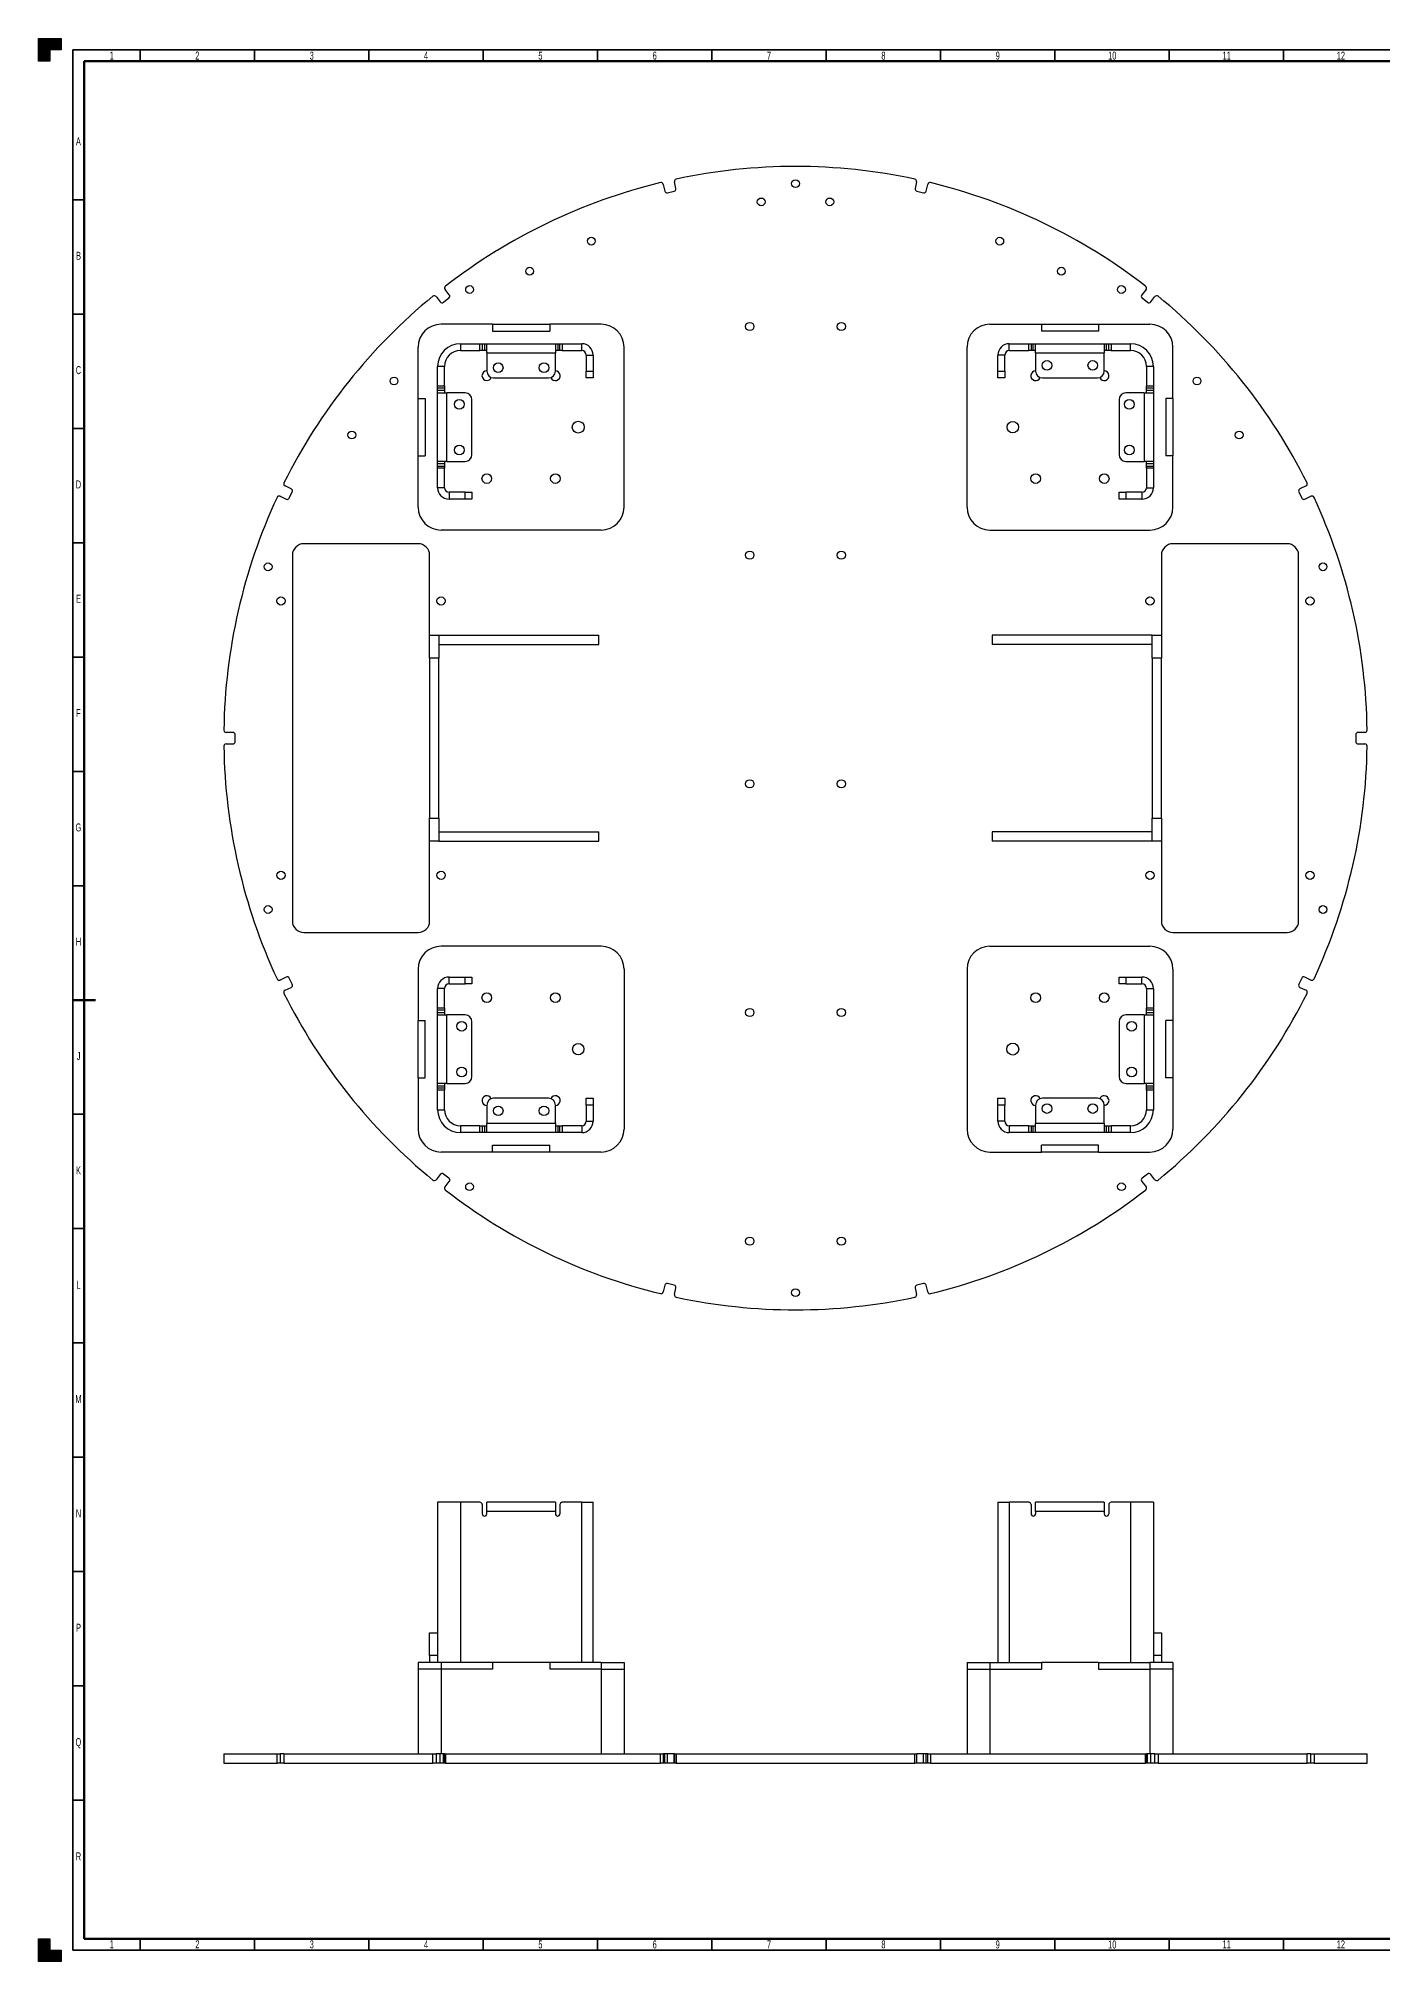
# Model space of a CAD drawing. Header units: millimetres. Extents: x 0 to 1189, y 0 to 841.
# Drawn here: x 0 to 588, y 0 to 841 of the extents above; entities that cross this region are included whole.
import ezdxf

# ---------------------------------------------------------------- set-up
doc = ezdxf.new("R2010")
doc.units = ezdxf.units.MM
doc.layers.add('BORDER', color=7, linetype='Continuous')
doc.layers.add('TRIM', color=7, linetype='Continuous')
doc.styles.add('SLDTEXTSTYLE0', font='TXT', dxfattribs={"width": 0.605})

msp = doc.modelspace()

# ---------------------------------------------------------------- hatches: boundary and pattern name
at = {"layer": 'TRIM'}
for points in [[(0, 831), (5, 831), (5, 836), (10, 836), (10, 841), (0, 841)], [(10, 0), (10, 5), (5, 5), (5, 10), (0, 10), (0, 0)]]:
    msp.add_hatch(color=256, dxfattribs=at).paths.add_polyline_path(points, flags=0)

# ---------------------------------------------------------------- linework, layer by layer
at = {"color": 7, "linetype": 'Continuous', "lineweight": 25}
for p, q in [((273.22, 777.19), (273.89, 774.29)), ((275.08, 773.54), (278.01, 774.21)), ((278.76, 775.41), (278.1, 778.31)), ((384.03, 778.31), (383.37, 775.41)), ((384.12, 774.21), (387.04, 773.54)), ((388.24, 774.29), (388.9, 777.19)), ((173.88, 728.11), (175.73, 725.79)), ((177.14, 725.63), (179.48, 727.5)), ((179.64, 728.91), (177.79, 731.23)), ((484.34, 731.23), (482.49, 728.91)), ((482.65, 727.5), (484.99, 725.63)), ((486.4, 725.79), (488.25, 728.11)), ((198.56, 716.02), (176.06, 716.02)), ((198.56, 716.02), (198.56, 713.02)), ((198.56, 716.02), (223.56, 716.02)), ((223.56, 716.02), (223.56, 713.02)), ((246.06, 716.02), (223.56, 716.02)), ((416.06, 716.02), (438.56, 716.02)), ((438.56, 716.02), (438.56, 713.02)), ((438.56, 716.02), (463.56, 716.02)), ((463.56, 716.02), (463.56, 713.02)), ((463.56, 716.02), (486.06, 716.02)), ((184.56, 707.52), (184.56, 704.52)), ((184.56, 707.52), (193.06, 707.52)), ((193.06, 704.52), (193.06, 707.52)), ((193.06, 707.52), (194.06, 707.52)), ((194.06, 707.52), (194.06, 704.52)), ((194.06, 707.52), (195.06, 707.52)), ((195.06, 707.52), (195.06, 704.52)), ((195.06, 707.52), (196.06, 707.52)), ((196.06, 703.52), (196.06, 707.52)), ((196.06, 707.52), (226.06, 707.52)), ((198.56, 713.02), (223.56, 713.02)), ((226.06, 707.52), (226.06, 703.52)), ((226.06, 707.52), (227.06, 707.52)), ((227.06, 707.52), (227.06, 704.52)), ((227.06, 707.52), (228.06, 707.52)), ((228.06, 704.52), (228.06, 707.52)), ((228.06, 707.52), (229.06, 707.52)), ((229.06, 707.52), (229.06, 704.52)), ((229.06, 707.52), (237.56, 707.52)), ((237.56, 704.52), (237.56, 707.52)), ((424.56, 704.52), (424.56, 707.52)), ((424.56, 707.52), (433.06, 707.52)), ((433.06, 704.52), (433.06, 707.52)), ((433.06, 707.52), (434.06, 707.52)), ((434.06, 707.52), (434.06, 704.52)), ((434.06, 707.52), (435.06, 707.52)), ((435.06, 704.52), (435.06, 707.52)), ((435.06, 707.52), (436.06, 707.52)), ((436.06, 703.52), (436.06, 707.52)), ((436.06, 707.52), (466.06, 707.52)), ((463.56, 713.02), (438.56, 713.02)), ((466.06, 707.52), (466.06, 703.52)), ((466.06, 707.52), (467.06, 707.52)), ((467.06, 704.52), (467.06, 707.52)), ((467.06, 707.52), (468.06, 707.52)), ((468.06, 704.52), (468.06, 707.52)), ((468.06, 707.52), (469.06, 707.52)), ((469.06, 707.52), (469.06, 704.52)), ((469.06, 707.52), (477.56, 707.52)), ((477.56, 704.52), (477.56, 707.52)), ((166.06, 683.52), (166.06, 706.02)), ((184.56, 704.52), (193.06, 704.52)), ((194.06, 704.52), (193.06, 704.52)), ((195.06, 704.52), (194.06, 704.52)), ((196.06, 704.52), (195.06, 704.52)), ((196.06, 703.52), (226.06, 703.52)), ((196.06, 703.52), (196.06, 695.52)), ((227.06, 704.52), (226.06, 704.52)), ((226.06, 695.52), (226.06, 703.52)), ((228.06, 704.52), (227.06, 704.52)), ((229.06, 704.52), (228.06, 704.52)), ((229.06, 704.52), (237.56, 704.52)), ((239.56, 702.52), (242.56, 702.52)), ((239.56, 702.52), (239.56, 695.52)), ((242.56, 702.52), (242.56, 695.52)), ((256.06, 636.02), (256.06, 706.02)), ((406.06, 636.02), (406.06, 706.02)), ((422.56, 702.52), (419.56, 702.52)), ((419.56, 695.52), (419.56, 702.52)), ((422.56, 695.52), (422.56, 702.52)), ((424.56, 704.52), (433.06, 704.52)), ((434.06, 704.52), (433.06, 704.52)), ((435.06, 704.52), (434.06, 704.52)), ((436.06, 704.52), (435.06, 704.52)), ((436.06, 703.52), (466.06, 703.52)), ((436.06, 703.52), (436.06, 695.52)), ((467.06, 704.52), (466.06, 704.52)), ((466.06, 695.52), (466.06, 703.52)), ((468.06, 704.52), (467.06, 704.52)), ((469.06, 704.52), (468.06, 704.52)), ((469.06, 704.52), (477.56, 704.52)), ((496.06, 683.52), (496.06, 706.02)), ((177.56, 697.52), (174.56, 697.52)), ((174.56, 689.02), (174.56, 697.52)), ((177.56, 689.02), (177.56, 697.52)), ((199.06, 692.52), (223.06, 692.52)), ((239.56, 695.52), (242.56, 695.52)), ((239.56, 692.52), (239.56, 695.52)), ((242.56, 692.52), (239.56, 692.52)), ((242.56, 695.52), (242.56, 692.52)), ((419.56, 695.52), (422.56, 695.52)), ((419.56, 692.52), (419.56, 695.52)), ((422.56, 692.52), (419.56, 692.52)), ((422.56, 695.52), (422.56, 692.52)), ((439.06, 692.52), (463.06, 692.52)), ((487.56, 697.52), (484.56, 697.52)), ((484.56, 697.52), (484.56, 689.02)), ((487.56, 697.52), (487.56, 689.02)), ((166.06, 683.52), (169.06, 683.52)), ((166.06, 658.52), (166.06, 683.52)), ((169.06, 683.52), (169.06, 658.52)), ((174.56, 689.02), (177.56, 689.02)), ((174.56, 688.02), (174.56, 689.02)), ((177.56, 688.02), (174.56, 688.02)), ((174.56, 687.02), (174.56, 688.02)), ((177.56, 687.02), (174.56, 687.02)), ((174.56, 686.02), (174.56, 687.02)), ((174.56, 686.02), (178.56, 686.02)), ((174.56, 656.02), (174.56, 686.02)), ((177.56, 689.02), (177.56, 688.02)), ((177.56, 688.02), (177.56, 687.02)), ((177.56, 687.02), (177.56, 686.02)), ((178.56, 656.02), (178.56, 686.02)), ((186.56, 686.02), (178.56, 686.02)), ((189.56, 659.02), (189.56, 683.02)), ((472.56, 683.02), (472.56, 659.02)), ((483.56, 686.02), (475.56, 686.02)), ((483.56, 686.02), (483.56, 656.02)), ((483.56, 686.02), (487.56, 686.02)), ((484.56, 689.02), (487.56, 689.02)), ((484.56, 688.02), (484.56, 689.02)), ((487.56, 688.02), (484.56, 688.02)), ((484.56, 687.02), (484.56, 688.02)), ((487.56, 687.02), (484.56, 687.02)), ((484.56, 686.02), (484.56, 687.02)), ((487.56, 689.02), (487.56, 688.02)), ((487.56, 688.02), (487.56, 687.02)), ((487.56, 687.02), (487.56, 686.02)), ((487.56, 686.02), (487.56, 656.02)), ((496.06, 683.52), (493.06, 683.52)), ((493.06, 683.52), (493.06, 658.52)), ((496.06, 683.52), (496.06, 658.52)), ((166.06, 636.02), (166.06, 658.52)), ((166.06, 658.52), (169.06, 658.52)), ((178.56, 656.02), (174.56, 656.02)), ((174.56, 655.02), (174.56, 656.02)), ((177.56, 656.02), (177.56, 655.02)), ((178.56, 656.02), (186.56, 656.02)), ((475.56, 656.02), (483.56, 656.02)), ((487.56, 656.02), (483.56, 656.02)), ((484.56, 655.02), (484.56, 656.02)), ((487.56, 656.02), (487.56, 655.02)), ((496.06, 658.52), (493.06, 658.52)), ((496.06, 636.02), (496.06, 658.52)), ((177.56, 655.02), (174.56, 655.02)), ((174.56, 654.02), (174.56, 655.02)), ((174.56, 654.02), (177.56, 654.02)), ((174.56, 653.02), (174.56, 654.02)), ((177.56, 653.02), (174.56, 653.02)), ((174.56, 644.52), (174.56, 653.02)), ((177.56, 655.02), (177.56, 654.02)), ((177.56, 654.02), (177.56, 653.02)), ((177.56, 644.52), (177.56, 653.02)), ((487.56, 655.02), (484.56, 655.02)), ((484.56, 654.02), (484.56, 655.02)), ((484.56, 654.02), (487.56, 654.02)), ((484.56, 653.02), (484.56, 654.02)), ((487.56, 653.02), (484.56, 653.02)), ((484.56, 653.02), (484.56, 644.52)), ((487.56, 655.02), (487.56, 654.02)), ((487.56, 654.02), (487.56, 653.02)), ((487.56, 653.02), (487.56, 644.52)), ((105.66, 640.79), (108.34, 639.5)), ((110.51, 644), (107.83, 645.3)), ((109.68, 639.97), (110.98, 642.67)), ((177.56, 644.52), (174.56, 644.52)), ((179.56, 642.52), (179.56, 639.52)), ((186.56, 642.52), (179.56, 642.52)), ((186.56, 639.52), (179.56, 639.52)), ((186.56, 639.52), (186.56, 642.52)), ((186.56, 642.52), (189.56, 642.52)), ((189.56, 639.52), (186.56, 639.52)), ((189.56, 642.52), (189.56, 639.52)), ((472.56, 639.52), (472.56, 642.52)), ((472.56, 642.52), (475.56, 642.52)), ((475.56, 639.52), (472.56, 639.52)), ((475.56, 642.52), (475.56, 639.52)), ((482.56, 642.52), (475.56, 642.52)), ((482.56, 639.52), (475.56, 639.52)), ((482.56, 642.52), (482.56, 639.52)), ((484.56, 644.52), (487.56, 644.52)), ((551.15, 642.67), (552.45, 639.97)), ((554.3, 645.3), (551.62, 644)), ((553.79, 639.5), (556.47, 640.79)), ((246.06, 626.02), (176.06, 626.02)), ((416.06, 626.02), (486.06, 626.02)), ((111.06, 615.02), (111.06, 455.02)), ((166.06, 620.02), (116.06, 620.02)), ((171.06, 580.02), (171.06, 615.02)), ((491.06, 615.02), (491.06, 580.02)), ((546.06, 620.02), (496.06, 620.02)), ((551.06, 455.02), (551.06, 615.02)), ((171.06, 580.02), (175.06, 580.02)), ((171.06, 570.02), (171.06, 580.02)), ((175.06, 580.02), (175.06, 570.02)), ((175.06, 580.02), (245.06, 580.02)), ((175.06, 576.02), (245.06, 576.02)), ((245.06, 576.02), (245.06, 580.02)), ((417.06, 580.02), (417.06, 576.02)), ((487.06, 580.02), (417.06, 580.02)), ((487.06, 576.02), (417.06, 576.02)), ((487.06, 570.02), (487.06, 580.02)), ((487.06, 580.02), (491.06, 580.02)), ((491.06, 580.02), (491.06, 570.02)), ((175.06, 570.02), (171.06, 570.02)), ((171.06, 570.02), (171.06, 500.02)), ((175.06, 500.02), (175.06, 570.02)), ((491.06, 570.02), (487.06, 570.02)), ((487.06, 570.02), (487.06, 500.02)), ((491.06, 500.02), (491.06, 570.02)), ((85.06, 537.52), (82.09, 537.52)), ((82.09, 532.52), (85.06, 532.52)), ((86.06, 533.52), (86.06, 536.52)), ((576.06, 536.52), (576.06, 533.52)), ((580.04, 537.52), (577.06, 537.52)), ((577.06, 532.52), (580.04, 532.52)), ((171.06, 500.02), (175.06, 500.02)), ((171.06, 490.02), (171.06, 500.02)), ((175.06, 500.02), (175.06, 490.02)), ((487.06, 500.02), (491.06, 500.02)), ((487.06, 490.02), (487.06, 500.02)), ((491.06, 500.02), (491.06, 490.02)), ((175.06, 490.02), (171.06, 490.02)), ((171.06, 455.02), (171.06, 490.02)), ((175.06, 494.02), (245.06, 494.02)), ((175.06, 490.02), (245.06, 490.02)), ((245.06, 490.02), (245.06, 494.02)), ((417.06, 494.02), (417.06, 490.02)), ((487.06, 494.02), (417.06, 494.02)), ((487.06, 490.02), (417.06, 490.02)), ((491.06, 490.02), (487.06, 490.02)), ((491.06, 490.02), (491.06, 455.02)), ((116.06, 450.02), (166.06, 450.02)), ((496.06, 450.02), (546.06, 450.02)), ((246.06, 444.02), (176.06, 444.02)), ((416.06, 444.02), (486.06, 444.02)), ((108.34, 430.53), (105.66, 429.24)), ((110.98, 427.36), (109.68, 430.07)), ((166.06, 434.02), (166.06, 411.52)), ((179.56, 427.52), (179.56, 430.52)), ((179.56, 430.52), (186.56, 430.52)), ((186.56, 427.52), (186.56, 430.52)), ((186.56, 430.52), (189.56, 430.52)), ((189.56, 430.52), (189.56, 427.52)), ((256.06, 434.02), (256.06, 364.02)), ((406.06, 434.02), (406.06, 364.02)), ((472.56, 427.52), (472.56, 430.52)), ((472.56, 430.52), (475.56, 430.52)), ((475.56, 430.52), (475.56, 427.52)), ((475.56, 430.52), (482.56, 430.52)), ((482.56, 427.52), (482.56, 430.52)), ((496.06, 434.02), (496.06, 411.52)), ((552.45, 430.07), (551.15, 427.36)), ((556.47, 429.24), (553.79, 430.53)), ((107.83, 424.74), (110.51, 426.03)), ((177.56, 425.52), (174.56, 425.52)), ((174.56, 417.02), (174.56, 425.52)), ((177.56, 417.02), (177.56, 425.52)), ((179.56, 427.52), (186.56, 427.52)), ((189.56, 427.52), (186.56, 427.52)), ((475.56, 427.52), (472.56, 427.52)), ((475.56, 427.52), (482.56, 427.52)), ((484.56, 425.52), (487.56, 425.52)), ((484.56, 425.52), (484.56, 417.02)), ((487.56, 425.52), (487.56, 417.02)), ((551.62, 426.03), (554.3, 424.74)), ((174.56, 417.02), (177.56, 417.02)), ((174.56, 416.02), (174.56, 417.02)), ((177.56, 416.02), (174.56, 416.02)), ((174.56, 415.02), (174.56, 416.02)), ((174.56, 415.02), (177.56, 415.02)), ((174.56, 414.02), (174.56, 415.02)), ((174.56, 414.02), (178.56, 414.02)), ((174.56, 384.02), (174.56, 414.02)), ((177.56, 417.02), (177.56, 416.02)), ((177.56, 416.02), (177.56, 415.02)), ((177.56, 415.02), (177.56, 414.02)), ((178.56, 384.02), (178.56, 414.02)), ((186.56, 414.02), (178.56, 414.02)), ((483.56, 414.02), (475.56, 414.02)), ((483.56, 414.02), (483.56, 384.02)), ((483.56, 414.02), (487.56, 414.02)), ((484.56, 417.02), (487.56, 417.02)), ((484.56, 416.02), (484.56, 417.02)), ((487.56, 416.02), (484.56, 416.02)), ((484.56, 415.02), (484.56, 416.02)), ((484.56, 415.02), (487.56, 415.02)), ((484.56, 414.02), (484.56, 415.02)), ((487.56, 417.02), (487.56, 416.02)), ((487.56, 416.02), (487.56, 415.02)), ((487.56, 415.02), (487.56, 414.02)), ((487.56, 414.02), (487.56, 384.02)), ((166.06, 411.52), (169.06, 411.52)), ((166.06, 386.52), (166.06, 411.52)), ((169.06, 386.52), (169.06, 411.52)), ((189.56, 387.02), (189.56, 411.02)), ((472.56, 411.02), (472.56, 387.02)), ((496.06, 411.52), (493.06, 411.52)), ((493.06, 386.52), (493.06, 411.52)), ((496.06, 411.52), (496.06, 386.52)), ((166.06, 386.52), (166.06, 364.02)), ((166.06, 386.52), (169.06, 386.52)), ((178.56, 384.02), (174.56, 384.02)), ((174.56, 383.02), (174.56, 384.02)), ((174.56, 383.02), (177.56, 383.02)), ((174.56, 382.02), (174.56, 383.02)), ((174.56, 382.02), (177.56, 382.02)), ((174.56, 381.02), (174.56, 382.02)), ((177.56, 381.02), (174.56, 381.02)), ((174.56, 372.52), (174.56, 381.02)), ((177.56, 384.02), (177.56, 383.02)), ((177.56, 383.02), (177.56, 382.02)), ((177.56, 382.02), (177.56, 381.02)), ((177.56, 372.52), (177.56, 381.02)), ((178.56, 384.02), (186.56, 384.02)), ((475.56, 384.02), (483.56, 384.02)), ((487.56, 384.02), (483.56, 384.02)), ((484.56, 383.02), (484.56, 384.02)), ((484.56, 383.02), (487.56, 383.02)), ((484.56, 382.02), (484.56, 383.02)), ((484.56, 382.02), (487.56, 382.02)), ((484.56, 381.02), (484.56, 382.02)), ((487.56, 381.02), (484.56, 381.02)), ((484.56, 381.02), (484.56, 372.52)), ((487.56, 384.02), (487.56, 383.02)), ((487.56, 383.02), (487.56, 382.02)), ((487.56, 382.02), (487.56, 381.02)), ((487.56, 381.02), (487.56, 372.52)), ((496.06, 386.52), (493.06, 386.52)), ((496.06, 386.52), (496.06, 364.02)), ((174.56, 372.52), (177.56, 372.52)), ((196.06, 374.52), (196.06, 366.52)), ((223.06, 377.52), (199.06, 377.52)), ((226.06, 366.52), (226.06, 374.52)), ((239.56, 374.52), (239.56, 377.52)), ((239.56, 377.52), (242.56, 377.52)), ((242.56, 374.52), (239.56, 374.52)), ((239.56, 374.52), (239.56, 367.52)), ((242.56, 377.52), (242.56, 374.52)), ((242.56, 374.52), (242.56, 367.52)), ((419.56, 377.52), (422.56, 377.52)), ((419.56, 374.52), (419.56, 377.52)), ((419.56, 367.52), (419.56, 374.52)), ((422.56, 374.52), (419.56, 374.52)), ((422.56, 377.52), (422.56, 374.52)), ((422.56, 367.52), (422.56, 374.52)), ((436.06, 374.52), (436.06, 366.52)), ((463.06, 377.52), (439.06, 377.52)), ((466.06, 366.52), (466.06, 374.52)), ((484.56, 372.52), (487.56, 372.52)), ((184.56, 365.52), (184.56, 362.52)), ((193.06, 365.52), (184.56, 365.52)), ((193.06, 362.52), (184.56, 362.52)), ((193.06, 362.52), (193.06, 365.52)), ((193.06, 365.52), (194.06, 365.52)), ((194.06, 362.52), (193.06, 362.52)), ((194.06, 365.52), (194.06, 362.52)), ((194.06, 365.52), (195.06, 365.52)), ((195.06, 362.52), (194.06, 362.52)), ((195.06, 365.52), (195.06, 362.52)), ((195.06, 365.52), (196.06, 365.52)), ((196.06, 362.52), (195.06, 362.52)), ((226.06, 366.52), (196.06, 366.52)), ((196.06, 362.52), (196.06, 366.52)), ((226.06, 362.52), (196.06, 362.52)), ((226.06, 366.52), (226.06, 362.52)), ((226.06, 365.52), (227.06, 365.52)), ((227.06, 362.52), (226.06, 362.52)), ((227.06, 365.52), (227.06, 362.52)), ((227.06, 365.52), (228.06, 365.52)), ((228.06, 362.52), (227.06, 362.52)), ((228.06, 362.52), (228.06, 365.52)), ((228.06, 365.52), (229.06, 365.52)), ((229.06, 362.52), (228.06, 362.52)), ((229.06, 365.52), (229.06, 362.52)), ((237.56, 365.52), (229.06, 365.52)), ((237.56, 362.52), (229.06, 362.52)), ((237.56, 365.52), (237.56, 362.52)), ((239.56, 367.52), (242.56, 367.52)), ((422.56, 367.52), (419.56, 367.52)), ((424.56, 365.52), (424.56, 362.52)), ((433.06, 365.52), (424.56, 365.52)), ((433.06, 362.52), (424.56, 362.52)), ((433.06, 362.52), (433.06, 365.52)), ((433.06, 365.52), (434.06, 365.52)), ((434.06, 362.52), (433.06, 362.52)), ((434.06, 365.52), (434.06, 362.52)), ((434.06, 365.52), (435.06, 365.52)), ((435.06, 362.52), (434.06, 362.52)), ((435.06, 362.52), (435.06, 365.52)), ((435.06, 365.52), (436.06, 365.52)), ((436.06, 362.52), (435.06, 362.52)), ((466.06, 366.52), (436.06, 366.52)), ((436.06, 362.52), (436.06, 366.52)), ((466.06, 362.52), (436.06, 362.52)), ((466.06, 366.52), (466.06, 362.52)), ((466.06, 365.52), (467.06, 365.52)), ((467.06, 362.52), (466.06, 362.52)), ((467.06, 362.52), (467.06, 365.52)), ((467.06, 365.52), (468.06, 365.52)), ((468.06, 362.52), (467.06, 362.52)), ((468.06, 362.52), (468.06, 365.52)), ((468.06, 365.52), (469.06, 365.52)), ((469.06, 362.52), (468.06, 362.52)), ((469.06, 365.52), (469.06, 362.52)), ((477.56, 365.52), (469.06, 365.52)), ((477.56, 362.52), (469.06, 362.52)), ((477.56, 362.52), (477.56, 365.52)), ((198.56, 354.02), (176.06, 354.02)), ((198.56, 357.02), (223.56, 357.02)), ((198.56, 354.02), (198.56, 357.02)), ((223.56, 354.02), (198.56, 354.02)), ((223.56, 354.02), (223.56, 357.02)), ((246.06, 354.02), (223.56, 354.02)), ((416.06, 354.02), (438.56, 354.02)), ((463.56, 357.02), (438.56, 357.02)), ((438.56, 354.02), (438.56, 357.02)), ((463.56, 354.02), (438.56, 354.02)), ((463.56, 354.02), (463.56, 357.02)), ((463.56, 354.02), (486.06, 354.02)), ((175.73, 344.24), (173.88, 341.92)), ((179.48, 342.53), (177.14, 344.4)), ((177.79, 338.8), (179.64, 341.13)), ((482.49, 341.13), (484.34, 338.8)), ((484.99, 344.4), (482.65, 342.53)), ((488.25, 341.92), (486.4, 344.24)), ((273.89, 295.74), (273.22, 292.84)), ((278.01, 295.83), (275.08, 296.49)), ((278.1, 291.73), (278.76, 294.63)), ((383.37, 294.63), (384.03, 291.73)), ((387.04, 296.49), (384.12, 295.83)), ((388.9, 292.84), (388.24, 295.74)), ((174.56, 200.82), (174.56, 130.82)), ((184.56, 200.82), (174.56, 200.82)), ((184.56, 200.82), (184.56, 130.82)), ((193.06, 200.82), (184.56, 200.82)), ((194.06, 199.82), (194.06, 195.82)), ((226.06, 200.82), (196.06, 200.82)), ((196.06, 196.82), (196.06, 200.82)), ((196.06, 195.82), (196.06, 196.82)), ((226.06, 196.82), (196.06, 196.82)), ((226.06, 200.82), (226.06, 196.82)), ((226.06, 196.82), (226.06, 195.82)), ((228.06, 199.82), (228.06, 195.82)), ((237.56, 200.82), (229.06, 200.82)), ((237.56, 130.82), (237.56, 200.82)), ((237.56, 200.82), (242.56, 200.82)), ((242.56, 130.82), (242.56, 200.82)), ((419.56, 200.82), (419.56, 130.82)), ((419.56, 200.82), (424.56, 200.82)), ((424.56, 200.82), (424.56, 130.82)), ((433.06, 200.82), (424.56, 200.82)), ((434.06, 199.82), (434.06, 195.82)), ((466.06, 200.82), (436.06, 200.82)), ((436.06, 196.82), (436.06, 200.82)), ((436.06, 196.82), (436.06, 195.82)), ((466.06, 196.82), (436.06, 196.82)), ((466.06, 200.82), (466.06, 196.82)), ((466.06, 196.82), (466.06, 195.82)), ((468.06, 199.82), (468.06, 195.82)), ((477.56, 200.82), (469.06, 200.82)), ((477.56, 200.82), (477.56, 130.82)), ((487.56, 200.82), (477.56, 200.82)), ((487.56, 200.82), (487.56, 130.82)), ((171.06, 143.82), (174.56, 143.82)), ((171.06, 133.82), (171.06, 143.82)), ((487.56, 143.82), (491.06, 143.82)), ((491.06, 143.82), (491.06, 133.82)), ((166.06, 130.82), (166.06, 127.82)), ((176.06, 130.82), (166.06, 130.82)), ((176.06, 127.82), (166.06, 127.82)), ((166.06, 127.82), (166.06, 90.82)), ((174.56, 133.82), (171.06, 133.82)), ((171.06, 133.82), (171.06, 130.82)), ((176.06, 130.82), (176.06, 127.82)), ((198.56, 130.82), (176.06, 130.82)), ((198.56, 127.82), (176.06, 127.82)), ((198.56, 130.82), (198.56, 127.82)), ((223.56, 130.82), (198.56, 130.82)), ((223.56, 130.82), (223.56, 127.82)), ((246.06, 130.82), (223.56, 130.82)), ((246.06, 127.82), (223.56, 127.82)), ((246.06, 130.82), (246.06, 127.82)), ((246.06, 130.82), (256.06, 130.82)), ((246.06, 127.82), (256.06, 127.82)), ((256.06, 130.82), (256.06, 127.82)), ((256.06, 127.82), (256.06, 90.82)), ((406.06, 130.82), (406.06, 127.82)), ((406.06, 130.82), (416.06, 130.82)), ((406.06, 127.82), (416.06, 127.82)), ((406.06, 127.82), (406.06, 90.82)), ((416.06, 130.82), (416.06, 127.82)), ((416.06, 130.82), (438.56, 130.82)), ((416.06, 127.82), (438.56, 127.82)), ((438.56, 130.82), (438.56, 127.82)), ((463.56, 130.82), (438.56, 130.82)), ((463.56, 130.82), (463.56, 127.82)), ((463.56, 130.82), (486.06, 130.82)), ((463.56, 127.82), (486.06, 127.82)), ((486.06, 130.82), (486.06, 127.82)), ((496.06, 130.82), (486.06, 130.82)), ((496.06, 127.82), (486.06, 127.82)), ((491.06, 133.82), (487.56, 133.82)), ((491.06, 133.82), (491.06, 130.82)), ((496.06, 130.82), (496.06, 127.82)), ((496.06, 127.82), (496.06, 90.82)), ((81.09, 90.82), (81.09, 86.82)), ((81.09, 90.82), (104.32, 90.82)), ((81.09, 86.82), (104.32, 86.82)), ((104.32, 86.82), (104.32, 90.82)), ((104.32, 90.82), (105.66, 90.82)), ((105.66, 86.82), (104.32, 86.82)), ((105.66, 90.82), (105.66, 86.82)), ((107.26, 90.82), (105.66, 90.82)), ((107.26, 86.82), (105.66, 86.82)), ((107.26, 90.82), (107.26, 86.82)), ((107.26, 90.82), (107.37, 90.82)), ((107.37, 86.82), (107.26, 86.82)), ((107.37, 90.82), (107.37, 86.82)), ((107.37, 90.82), (172.46, 90.82)), ((107.37, 86.82), (172.46, 86.82)), ((172.46, 86.82), (172.46, 90.82)), ((172.46, 90.82), (173.88, 90.82)), ((173.88, 86.82), (172.46, 86.82)), ((173.88, 90.82), (173.88, 86.82)), ((175.73, 90.82), (173.88, 90.82)), ((175.73, 86.82), (173.88, 86.82)), ((175.73, 86.82), (175.73, 90.82)), ((177.14, 90.82), (175.73, 90.82)), ((177.14, 86.82), (175.73, 86.82)), ((177.14, 86.82), (177.14, 90.82)), ((177.57, 90.82), (177.14, 90.82)), ((177.57, 86.82), (177.14, 86.82)), ((177.57, 90.82), (177.57, 86.82)), ((177.57, 90.82), (177.95, 90.82)), ((177.95, 86.82), (177.57, 86.82)), ((177.95, 90.82), (177.95, 86.82)), ((177.95, 90.82), (272.01, 90.82)), ((177.95, 86.82), (272.01, 86.82)), ((272.01, 86.82), (272.01, 90.82)), ((272.01, 90.82), (273.22, 90.82)), ((273.22, 86.82), (272.01, 86.82)), ((273.22, 90.82), (273.22, 86.82)), ((273.89, 90.82), (273.22, 90.82)), ((273.89, 86.82), (273.22, 86.82)), ((273.89, 86.82), (273.89, 90.82)), ((275.08, 90.82), (273.89, 90.82)), ((275.08, 86.82), (273.89, 86.82)), ((275.08, 86.82), (275.08, 90.82)), ((278.01, 90.82), (275.08, 90.82)), ((278.01, 86.82), (275.08, 86.82)), ((278.01, 86.82), (278.01, 90.82)), ((278.07, 90.82), (278.01, 90.82)), ((278.07, 86.82), (278.01, 86.82)), ((278.07, 90.82), (278.07, 86.82)), ((278.07, 90.82), (278.87, 90.82)), ((278.87, 86.82), (278.07, 86.82)), ((278.87, 90.82), (278.87, 86.82)), ((278.87, 90.82), (383.26, 90.82)), ((278.87, 86.82), (383.26, 86.82)), ((383.26, 86.82), (383.26, 90.82)), ((383.26, 90.82), (384.05, 90.82)), ((384.05, 86.82), (383.26, 86.82)), ((384.05, 86.82), (384.05, 90.82)), ((384.12, 90.82), (384.05, 90.82)), ((384.12, 86.82), (384.05, 86.82)), ((384.12, 86.82), (384.12, 90.82)), ((387.04, 90.82), (384.12, 90.82)), ((387.04, 86.82), (384.12, 86.82)), ((387.04, 86.82), (387.04, 90.82)), ((388.24, 90.82), (387.04, 90.82)), ((388.24, 86.82), (387.04, 86.82)), ((388.24, 86.82), (388.24, 90.82)), ((388.9, 90.82), (388.24, 90.82)), ((388.9, 86.82), (388.24, 86.82)), ((388.9, 86.82), (388.9, 90.82)), ((388.9, 90.82), (390.11, 90.82)), ((390.11, 86.82), (388.9, 86.82)), ((390.11, 90.82), (390.11, 86.82)), ((390.11, 90.82), (484.17, 90.82)), ((390.11, 86.82), (484.17, 86.82)), ((484.17, 86.82), (484.17, 90.82)), ((484.17, 90.82), (484.56, 90.82)), ((484.56, 86.82), (484.17, 86.82)), ((484.56, 86.82), (484.56, 90.82)), ((484.99, 90.82), (484.56, 90.82)), ((484.99, 86.82), (484.56, 86.82)), ((484.99, 86.82), (484.99, 90.82)), ((486.4, 90.82), (484.99, 90.82)), ((486.4, 86.82), (484.99, 86.82)), ((486.4, 86.82), (486.4, 90.82)), ((488.25, 90.82), (486.4, 90.82)), ((488.25, 86.82), (486.4, 86.82)), ((488.25, 86.82), (488.25, 90.82)), ((488.25, 90.82), (489.67, 90.82)), ((489.67, 86.82), (488.25, 86.82)), ((489.67, 90.82), (489.67, 86.82)), ((489.67, 90.82), (554.76, 90.82)), ((489.67, 86.82), (554.76, 86.82)), ((554.76, 86.82), (554.76, 90.82)), ((554.76, 90.82), (554.86, 90.82)), ((554.86, 86.82), (554.76, 86.82)), ((554.86, 86.82), (554.86, 90.82)), ((556.47, 90.82), (554.86, 90.82)), ((556.47, 86.82), (554.86, 86.82)), ((556.47, 86.82), (556.47, 90.82)), ((556.47, 90.82), (557.81, 90.82)), ((557.81, 86.82), (556.47, 86.82)), ((557.81, 90.82), (557.81, 86.82)), ((557.81, 90.82), (581.04, 90.82)), ((557.81, 86.82), (581.04, 86.82)), ((581.04, 86.82), (581.04, 90.82))]:
    msp.add_line(p, q, dxfattribs=at)
at = {"color": 8, "linetype": 'Continuous', "lineweight": 25}
for p, q in [((176.06, 127.82), (176.06, 90.82)), ((246.06, 127.82), (246.06, 90.82)), ((416.06, 127.82), (416.06, 90.82)), ((486.06, 127.82), (486.06, 90.82))]:
    msp.add_line(p, q, dxfattribs=at)
at = {"color": 7, "linetype": 'Continuous', "lineweight": 25}
for centre, radius in [((331.06, 777.52), 1.7), ((316.06, 769.52), 1.7), ((346.06, 769.52), 1.7), ((241.75, 752.36), 1.7), ((420.38, 752.36), 1.7), ((214.78, 739.21), 1.7), ((447.34, 739.21), 1.7), ((188.53, 731.2), 1.7), ((473.6, 731.2), 1.7), ((311.06, 715.02), 1.8), ((351.06, 715.02), 1.8), ((201.06, 697.02), 2.1), ((221.06, 697.02), 2.1), ((441.06, 698.02), 2.1), ((461.06, 698.02), 2.1), ((155.51, 691.21), 1.7), ((506.62, 691.21), 1.7), ((184.06, 681.02), 2.1), ((477.06, 681.02), 2.1), ((236.06, 671.02), 2.6), ((426.06, 671.02), 2.5), ((137.04, 667.57), 1.7), ((525.09, 667.57), 1.7), ((184.06, 661.02), 2.1), ((477.06, 661.02), 2.1), ((196.06, 648.52), 2.1), ((226.06, 648.52), 2.1), ((436.06, 648.52), 2.1), ((466.06, 648.52), 2.1), ((311.06, 615.02), 1.8), ((351.06, 615.02), 1.8), ((100.43, 609.95), 1.7), ((561.7, 609.95), 1.7), ((106.06, 595.02), 1.8), ((176.06, 595.02), 1.8), ((486.06, 595.02), 1.8), ((556.06, 595.02), 1.8), ((311.06, 515.02), 1.8), ((351.06, 515.02), 1.8), ((106.06, 475.02), 1.8), ((176.06, 475.02), 1.8), ((486.06, 475.02), 1.8), ((556.06, 475.02), 1.8), ((100.43, 460.08), 1.7), ((561.7, 460.08), 1.7), ((196.06, 421.52), 2.1), ((226.06, 421.52), 2.1), ((436.06, 421.52), 2.1), ((466.06, 421.52), 2.1), ((311.06, 415.02), 1.8), ((351.06, 415.02), 1.8), ((185.06, 409.02), 2.1), ((478.06, 409.02), 2.1), ((236.06, 399.02), 2.5), ((426.06, 399.02), 2.6), ((185.06, 389.02), 2.1), ((478.06, 389.02), 2.1), ((201.06, 372.02), 2.1), ((221.06, 372.02), 2.1), ((441.06, 373.02), 2.1), ((461.06, 373.02), 2.1), ((188.53, 338.83), 1.7), ((473.6, 338.83), 1.7), ((311.06, 315.02), 1.8), ((351.06, 315.02), 1.8), ((331.06, 292.52), 1.7)]:
    msp.add_circle(centre, radius, dxfattribs=at)
for centre, radius, start, end in [((331.06, 535.02), 250, 77.94825, 102.05175), ((331.06, 535.02), 250, 103.66253, 127.76604), ((272.25, 776.97), 1, 12.85714, 103.66253), ((274.86, 774.51), 1, 192.85714, 282.85714), ((277.79, 775.18), 1, 282.85714, 12.85714), ((279.07, 778.53), 1, 102.05175, 192.85714), ((383.05, 778.53), 1, 347.14286, 77.94825), ((384.34, 775.18), 1, 167.14286, 257.14286), ((387.27, 774.51), 1, 257.14286, 347.14286), ((389.88, 776.97), 1, 76.33747, 167.14286), ((331.06, 535.02), 250, 52.23396, 76.33747), ((178.57, 731.86), 1, 127.76604, 218.57143), ((483.56, 731.86), 1, 321.42857, 52.23396), ((331.06, 535.02), 250, 129.37682, 153.48033), ((173.09, 727.49), 1, 38.57143, 129.37682), ((176.51, 726.41), 1, 218.57143, 308.57143), ((178.86, 728.28), 1, 308.57143, 38.57143), ((483.27, 728.28), 1, 141.42857, 231.42857), ((485.62, 726.41), 1, 231.42857, 321.42857), ((489.03, 727.49), 1, 50.62318, 141.42857), ((331.06, 535.02), 250, 26.51967, 50.62318), ((176.06, 706.02), 10, 90, 180), ((246.06, 706.02), 10, 0, 90), ((416.06, 706.02), 10, 90, 180), ((486.06, 706.02), 10, 0, 90), ((184.56, 697.52), 10, 90, 180), ((237.56, 702.52), 5, 0, 90), ((424.56, 702.52), 5, 90, 180), ((477.56, 697.52), 10, 0, 90), ((184.56, 697.52), 7, 90, 180), ((237.56, 702.52), 2, 0, 90), ((424.56, 702.52), 2, 90, 180), ((477.56, 697.52), 7, 0, 90), ((196.06, 693.52), 2.1, 90, 270), ((199.06, 695.52), 3, 180, 270), ((196.06, 693.52), 2.1, 270, 337.42562), ((223.06, 695.52), 3, 270, 0), ((226.06, 693.52), 2.1, 202.57438, 90), ((436.06, 693.52), 2.1, 90, 337.42562), ((439.06, 695.52), 3, 180, 270), ((463.06, 695.52), 3, 270, 0), ((466.06, 693.52), 2.1, 202.57438, 90), ((186.56, 683.02), 3, 0, 90), ((475.56, 683.02), 3, 90, 180), ((186.56, 659.02), 3, 270, 0), ((475.56, 659.02), 3, 180, 270), ((331.06, 535.02), 250, 155.0911, 179.19461), ((105.23, 639.89), 1, 64.28571, 155.0911), ((108.26, 646.2), 1, 153.48033, 244.28571), ((108.77, 640.4), 1, 244.28571, 334.28571), ((110.08, 643.1), 1, 334.28571, 64.28571), ((179.56, 644.52), 5, 180, 270), ((179.56, 644.52), 2, 180, 270), ((482.56, 644.52), 2, 270, 0), ((482.56, 644.52), 5, 270, 0), ((552.05, 643.1), 1, 115.71429, 205.71429), ((553.35, 640.4), 1, 205.71429, 295.71429), ((553.86, 646.2), 1, 295.71429, 26.51967), ((556.9, 639.89), 1, 24.9089, 115.71429), ((331.06, 535.02), 250, 0.80539, 24.9089), ((176.06, 636.02), 10, 180, 270), ((246.06, 636.02), 10, 270, 0), ((416.06, 636.02), 10, 180, 270), ((486.06, 636.02), 10, 270, 0), ((116.06, 615.02), 5, 90, 180), ((166.06, 615.02), 5, 0, 90), ((496.06, 615.02), 5, 90, 180), ((546.06, 615.02), 5, 0, 90), ((82.09, 538.52), 1, 179.19461, 270), ((580.04, 538.52), 1, 270, 0.80539), ((82.09, 531.52), 1, 90, 180.80539), ((331.06, 535.02), 250, 180.80539, 204.9089), ((85.06, 536.52), 1, 0, 90), ((85.06, 533.52), 1, 270, 0), ((331.06, 535.02), 250, 335.0911, 359.19461), ((577.06, 536.52), 1, 90, 180), ((577.06, 533.52), 1, 180, 270), ((580.04, 531.52), 1, 359.19461, 90), ((116.06, 455.02), 5, 180, 270), ((166.06, 455.02), 5, 270, 0), ((496.06, 455.02), 5, 180, 270), ((546.06, 455.02), 5, 270, 0), ((176.06, 434.02), 10, 90, 180), ((246.06, 434.02), 10, 0, 90), ((416.06, 434.02), 10, 90, 180), ((486.06, 434.02), 10, 0, 90), ((105.23, 430.14), 1, 204.9089, 295.71429), ((108.77, 429.63), 1, 25.71429, 115.71429), ((179.56, 425.52), 5, 90, 180), ((482.56, 425.52), 5, 0, 90), ((553.35, 429.63), 1, 64.28571, 154.28571), ((556.9, 430.14), 1, 244.28571, 335.0911), ((108.26, 423.84), 1, 115.71429, 206.51967), ((331.06, 535.02), 250, 206.51967, 230.62318), ((110.08, 426.93), 1, 295.71429, 25.71429), ((179.56, 425.52), 2, 90, 180), ((482.56, 425.52), 2, 0, 90), ((331.06, 535.02), 250, 309.37682, 333.48033), ((552.05, 426.93), 1, 154.28571, 244.28571), ((553.86, 423.84), 1, 333.48033, 64.28571), ((186.56, 411.02), 3, 0, 90), ((475.56, 411.02), 3, 90, 180), ((186.56, 387.02), 3, 270, 0), ((475.56, 387.02), 3, 180, 270), ((196.06, 376.52), 2.1, 22.57438, 270), ((226.06, 376.52), 2.1, 270, 157.42562), ((436.06, 376.52), 2.1, 22.57438, 270), ((466.06, 376.52), 2.1, 90, 157.42562), ((466.06, 376.52), 2.1, 270, 90), ((184.56, 372.52), 10, 180, 270), ((184.56, 372.52), 7, 180, 270), ((199.06, 374.52), 3, 90, 180), ((223.06, 374.52), 3, 0, 90), ((439.06, 374.52), 3, 90, 180), ((463.06, 374.52), 3, 0, 90), ((477.56, 372.52), 7, 270, 0), ((477.56, 372.52), 10, 270, 0), ((176.06, 364.02), 10, 180, 270), ((237.56, 367.52), 5, 270, 0), ((237.56, 367.52), 2, 270, 0), ((246.06, 364.02), 10, 270, 0), ((416.06, 364.02), 10, 180, 270), ((424.56, 367.52), 5, 180, 270), ((424.56, 367.52), 2, 180, 270), ((486.06, 364.02), 10, 270, 0), ((173.09, 342.54), 1, 230.62318, 321.42857), ((176.51, 343.62), 1, 51.42857, 141.42857), ((178.57, 338.18), 1, 141.42857, 232.23396), ((331.06, 535.02), 250, 232.23396, 256.33747), ((178.86, 341.75), 1, 321.42857, 51.42857), ((331.06, 535.02), 250, 283.66253, 307.76604), ((483.27, 341.75), 1, 128.57143, 218.57143), ((483.56, 338.18), 1, 307.76604, 38.57143), ((485.62, 343.62), 1, 38.57143, 128.57143), ((489.03, 342.54), 1, 218.57143, 309.37682), ((274.86, 295.52), 1, 77.14286, 167.14286), ((277.79, 294.85), 1, 347.14286, 77.14286), ((384.34, 294.85), 1, 102.85714, 192.85714), ((387.27, 295.52), 1, 12.85714, 102.85714), ((272.25, 293.06), 1, 256.33747, 347.14286), ((279.07, 291.5), 1, 167.14286, 257.94825), ((331.06, 535.02), 250, 257.94825, 282.05175), ((383.05, 291.5), 1, 282.05175, 12.85714), ((389.88, 293.06), 1, 192.85714, 283.66253), ((193.06, 199.82), 1, 0, 90), ((195.06, 195.82), 1, 180, 270), ((195.06, 195.82), 1, 270, 0), ((227.06, 195.82), 1, 180, 270), ((227.06, 195.82), 1, 270, 0), ((229.06, 199.82), 1, 90, 180), ((433.06, 199.82), 1, 0, 90), ((435.06, 195.82), 1, 180, 270), ((435.06, 195.82), 1, 270, 0), ((467.06, 195.82), 1, 180, 270), ((467.06, 195.82), 1, 270, 0), ((469.06, 199.82), 1, 90, 180)]:
    msp.add_arc(centre, radius, start, end, dxfattribs=at)
at = {"layer": 'BORDER', "lineweight": 35}
for p, q in [((15, 836), (1184, 836)), ((15, 836), (15, 5)), ((44.5, 836), (44.5, 831)), ((94.5, 836), (94.5, 831)), ((144.5, 836), (144.5, 831)), ((194.5, 836), (194.5, 831)), ((244.5, 836), (244.5, 831)), ((294.5, 836), (294.5, 831)), ((344.5, 836), (344.5, 831)), ((394.5, 836), (394.5, 831)), ((444.5, 836), (444.5, 831)), ((494.5, 836), (494.5, 831)), ((544.5, 836), (544.5, 831)), ((15, 770.5), (20, 770.5)), ((15, 720.5), (20, 720.5)), ((15, 670.5), (20, 670.5)), ((15, 620.5), (20, 620.5)), ((15, 570.5), (20, 570.5)), ((15, 520.5), (20, 520.5)), ((15, 470.5), (20, 470.5)), ((15, 370.5), (20, 370.5)), ((15, 320.5), (20, 320.5)), ((15, 270.5), (20, 270.5)), ((15, 220.5), (20, 220.5)), ((15, 170.5), (20, 170.5)), ((15, 120.5), (20, 120.5)), ((15, 70.5), (20, 70.5)), ((44.5, 10), (44.5, 5)), ((94.5, 10), (94.5, 5)), ((144.5, 10), (144.5, 5)), ((194.5, 10), (194.5, 5)), ((244.5, 10), (244.5, 5)), ((294.5, 10), (294.5, 5)), ((344.5, 10), (344.5, 5)), ((394.5, 10), (394.5, 5)), ((444.5, 10), (444.5, 5)), ((494.5, 10), (494.5, 5)), ((544.5, 10), (544.5, 5)), ((15, 5), (1184, 5))]:
    msp.add_line(p, q, dxfattribs=at)
at = {"layer": 'BORDER', "lineweight": 50}
for p, q in [((20, 831), (1179, 831)), ((15, 420.5), (25, 420.5))]:
    msp.add_line(p, q, dxfattribs=at)
at = {"layer": 'BORDER', "lineweight": 70}
for p, q in [((20, 831), (20, 10)), ((20, 10), (1179, 10))]:
    msp.add_line(p, q, dxfattribs=at)
at = {"layer": 'TRIM'}
for p, q in [((0, 841), (10, 841)), ((0, 831), (0, 841)), ((10, 841), (10, 836)), ((10, 836), (5, 836)), ((5, 836), (5, 831)), ((5, 831), (0, 831)), ((0, 0), (0, 10)), ((0, 10), (5, 10)), ((5, 10), (5, 5)), ((10, 0), (0, 0)), ((5, 5), (10, 5)), ((10, 5), (10, 0))]:
    msp.add_line(p, q, dxfattribs=at)

# ---------------------------------------------------------------- texts
at = {"layer": 'BORDER', "color": 7, "char_height": 3.5, "attachment_point": 2, "style": 'SLDTEXTSTYLE0'}
for s, insert in [('1', (32.06, 835.28)), ('2', (69.5, 835.28)), ('3', (119.5, 835.24)), ('4', (169.49, 835.24)), ('5', (219.5, 835.24)), ('6', (269.5, 835.24)), ('7', (319.5, 835.24)), ('8', (369.5, 835.24)), ('9', (419.5, 835.24)), ('10', (469.57, 835.24)), ('11', (519.63, 835.24)), ('12', (569.56, 835.24)), ('A', (17.48, 797.72)), ('B', (17.52, 747.72)), ('C', (17.49, 697.72)), ('D', (17.5, 647.72)), ('E', (17.52, 597.72)), ('F', (17.49, 547.72)), ('G', (17.47, 497.72)), ('H', (17.51, 447.72)), ('J', (17.53, 397.72)), ('K', (17.5, 347.72)), ('L', (17.51, 297.72)), ('M', (17.46, 247.72)), ('N', (17.51, 197.72)), ('P', (17.52, 147.72)), ('Q', (17.46, 97.72)), ('R', (17.49, 47.72)), ('1', (32.06, 9.28)), ('2', (69.5, 9.28)), ('3', (119.5, 9.27)), ('4', (169.49, 9.22)), ('5', (219.5, 9.27)), ('6', (269.5, 9.22)), ('7', (319.5, 9.27)), ('8', (369.5, 9.27)), ('9', (419.5, 9.22)), ('10', (469.57, 9.22)), ('11', (519.63, 9.27)), ('12', (569.56, 9.27))]:
    msp.add_mtext(s, dxfattribs=dict(at, insert=insert))

doc.saveas('drawing.dxf')
